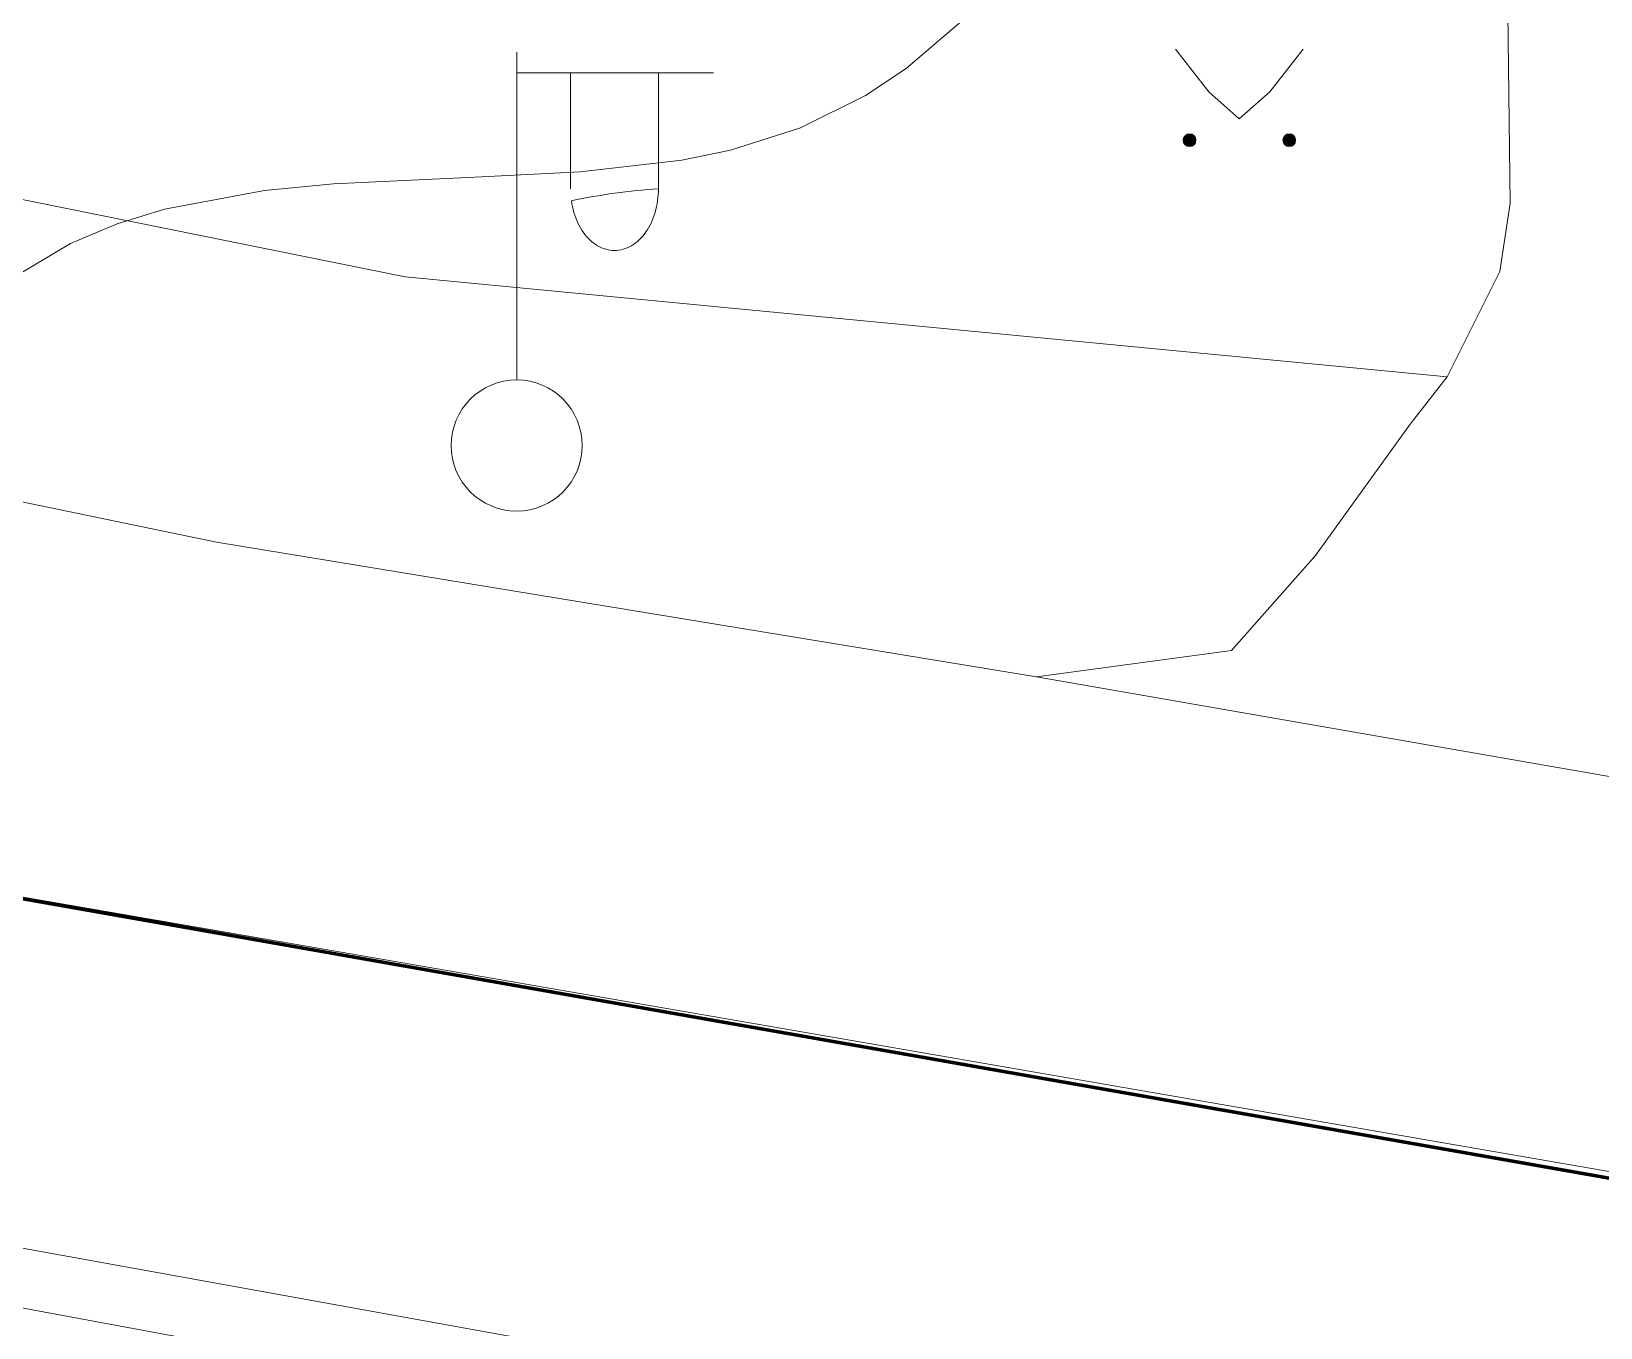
# Model space of a CAD drawing. Extents: x 1000 to 4000, y -5000 to -1000.
# Drawn here: x 1570.06 to 1594, y -4625.92 to -4606.14 of the extents above; entities that cross this region are included whole.
import ezdxf

# ---------------------------------------------------------------- set-up
doc = ezdxf.new("R2010")
doc.units = 0
doc.header["$MEASUREMENT"] = 0
for name, color, linetype in [('границы команд_1', 10, 'CONTINUOUS'), ('СЛОЙ_24', 7, 'CONTINUOUS'), ('СЛОЙ_3', 7, 'CONTINUOUS'), ('СЛОЙ_41', 7, 'CONTINUOUS'), ('СЛОЙ_44', 7, 'CONTINUOUS'), ('СЛОЙ_50', 7, 'CONTINUOUS'), ('СЛОЙ_51', 7, 'CONTINUOUS'), ('СЛОЙ_52', 7, 'CONTINUOUS')]:
    doc.layers.add(name, color=color, linetype=linetype)

msp = doc.modelspace()

# ---------------------------------------------------------------- linework, layer by layer
at = {"layer": 'границы команд_1', "color": 6, "lineweight": 100}
msp.add_lwpolyline([(1232.111, -4386.007), (1363.196, -4532.866), (1381.723, -4552.503), (1403.927, -4569.932), (1443.727, -4590.948), (1468.129, -4601.74), (1562.694, -4618.098), (1653.409, -4634.074), (1688.722, -4638.313), (1704.485, -4638.313), (1722.793, -4634.02), (1760.924, -4607.283), (1770.05, -4590.328), (1775.59, -4571.416), (1777.872, -4554.135), (1774.938, -4530.659), (1770.702, -4517.779), (1633.084, -4319.391), (1619.805, -4295.078), (1612.961, -4276.819), (1612.961, -4259.864)], dxfattribs=at)
at = {"layer": 'СЛОЙ_24', "color": 253, "linetype": 'Continuous', "lineweight": 0}
for points in [[(1592.619, -4608.759), (1592.577, -4605.437)], [(1565.409, -4607.795), (1575.764, -4609.883), (1591.656, -4611.409)], [(1591.656, -4611.409), (1592.459, -4609.803), (1592.619, -4608.759)], [(1559.014, -4611.061), (1572.884, -4613.935)], [(1585.395, -4615.985), (1588.365, -4615.584), (1589.649, -4614.138), (1591.094, -4612.131), (1591.656, -4611.409)], [(1572.884, -4613.935), (1585.395, -4615.985)], [(1520.457, -4618.497), (1520.981, -4617.537), (1522.14, -4616.667), (1523.768, -4616.556), (1544.202, -4620.057), (1585.706, -4627.557), (1601.358, -4630.546), (1637.879, -4637.326), (1671.334, -4643.445), (1676.496, -4643.885)]]:
    msp.add_lwpolyline(points, dxfattribs=at)
at = {"layer": 'СЛОЙ_3', "color": 253, "linetype": 'Continuous', "lineweight": 0}
for p, q in [((1577.463, -4611.458), (1577.463, -4606.458)), ((1577.463, -4609.458), (1577.463, -4606.458)), ((1577.463, -4606.772), (1580.463, -4606.772)), ((1578.284, -4608.54), (1578.284, -4606.772)), ((1579.626, -4608.54), (1579.626, -4606.772))]:
    msp.add_line(p, q, dxfattribs=at)
msp.add_lwpolyline([(1579.626, -4608.54, -0.035191), (1579.613, -4608.724, -0.036545), (1579.575, -4608.901, -0.03934), (1579.513, -4609.064, -0.0437), (1579.43, -4609.207, -0.049642), (1579.328, -4609.324, -0.056748), (1579.212, -4609.411, -0.0637), (1579.086, -4609.465, -0.068204), (1578.955, -4609.483, -0.068204), (1578.824, -4609.465, -0.0637), (1578.698, -4609.411, -0.056748), (1578.582, -4609.324, -0.049642), (1578.48, -4609.207, -0.0437), (1578.397, -4609.064, -0.03934), (1578.335, -4608.901, -0.036545), (1578.297, -4608.724, -0.035191)], format="xyb", close=True, dxfattribs=at)
msp.add_circle((1577.463, -4612.458), 1, dxfattribs=at)
at = {"layer": 'СЛОЙ_41', "color": 253, "linetype": 'Continuous', "lineweight": 0}
for p, q in [((1587.513, -4606.412), (1588.023, -4607.062)), ((1589.463, -4606.412), (1588.953, -4607.062)), ((1588.023, -4607.062), (1588.483, -4607.472)), ((1588.953, -4607.062), (1588.483, -4607.472))]:
    msp.add_line(p, q, dxfattribs=at)
for centre in [(1587.727, -4607.8), (1589.248, -4607.8)]:
    msp.add_circle(centre, 0.0976, dxfattribs=at)
for points in [[(1587.631, -4607.819), (1587.629, -4607.8), (1587.631, -4607.781)], [(1587.636, -4607.837), (1587.631, -4607.781), (1587.636, -4607.763)], [(1587.631, -4607.819), (1587.631, -4607.781), (1587.636, -4607.837)], [(1587.645, -4607.854), (1587.636, -4607.763), (1587.645, -4607.746)], [(1587.636, -4607.837), (1587.636, -4607.763), (1587.645, -4607.854)], [(1587.658, -4607.869), (1587.645, -4607.746), (1587.658, -4607.731)], [(1587.645, -4607.854), (1587.645, -4607.746), (1587.658, -4607.869)], [(1587.672, -4607.881), (1587.658, -4607.731), (1587.672, -4607.719)], [(1587.658, -4607.869), (1587.658, -4607.731), (1587.672, -4607.881)], [(1587.689, -4607.89), (1587.672, -4607.719), (1587.689, -4607.71)], [(1587.672, -4607.881), (1587.672, -4607.719), (1587.689, -4607.89)], [(1587.708, -4607.896), (1587.689, -4607.71), (1587.708, -4607.704)], [(1587.689, -4607.89), (1587.689, -4607.71), (1587.708, -4607.896)], [(1587.727, -4607.898), (1587.708, -4607.704), (1587.727, -4607.702)], [(1587.708, -4607.896), (1587.708, -4607.704), (1587.727, -4607.898)], [(1589.152, -4607.819), (1589.15, -4607.8), (1589.152, -4607.781)], [(1589.157, -4607.837), (1589.152, -4607.781), (1589.157, -4607.763)], [(1589.152, -4607.819), (1589.152, -4607.781), (1589.157, -4607.837)], [(1589.166, -4607.854), (1589.157, -4607.763), (1589.166, -4607.746)], [(1589.157, -4607.837), (1589.157, -4607.763), (1589.166, -4607.854)], [(1589.179, -4607.869), (1589.166, -4607.746), (1589.179, -4607.731)], [(1589.166, -4607.854), (1589.166, -4607.746), (1589.179, -4607.869)], [(1589.193, -4607.881), (1589.179, -4607.731), (1589.193, -4607.719)], [(1589.179, -4607.869), (1589.179, -4607.731), (1589.193, -4607.881)], [(1589.21, -4607.89), (1589.193, -4607.719), (1589.21, -4607.71)], [(1589.193, -4607.881), (1589.193, -4607.719), (1589.21, -4607.89)], [(1589.229, -4607.896), (1589.21, -4607.71), (1589.229, -4607.704)], [(1589.21, -4607.89), (1589.21, -4607.71), (1589.229, -4607.896)], [(1589.248, -4607.898), (1589.229, -4607.704), (1589.248, -4607.702)], [(1589.229, -4607.896), (1589.229, -4607.704), (1589.248, -4607.898)]]:
    msp.add_solid(points, dxfattribs=at)
at = {"layer": 'СЛОЙ_41', "color": 253, "linetype": 'Continuous', "lineweight": 0, "extrusion": (0, 0, -1)}
for points in [[(-1587.727, -4607.898), (-1587.727, -4607.702), (-1587.746, -4607.896)], [(-1587.746, -4607.896), (-1587.727, -4607.702), (-1587.746, -4607.704)], [(-1587.746, -4607.896), (-1587.746, -4607.704), (-1587.764, -4607.89)], [(-1587.764, -4607.89), (-1587.746, -4607.704), (-1587.764, -4607.71)], [(-1587.764, -4607.89), (-1587.764, -4607.71), (-1587.781, -4607.881)], [(-1587.781, -4607.881), (-1587.764, -4607.71), (-1587.781, -4607.719)], [(-1587.781, -4607.881), (-1587.781, -4607.719), (-1587.796, -4607.869)], [(-1587.796, -4607.869), (-1587.781, -4607.719), (-1587.796, -4607.731)], [(-1587.796, -4607.869), (-1587.796, -4607.731), (-1587.808, -4607.854)], [(-1587.808, -4607.854), (-1587.796, -4607.731), (-1587.808, -4607.746)], [(-1587.808, -4607.854), (-1587.808, -4607.746), (-1587.817, -4607.837)], [(-1587.817, -4607.837), (-1587.808, -4607.746), (-1587.817, -4607.763)], [(-1587.817, -4607.837), (-1587.817, -4607.763), (-1587.822, -4607.819)], [(-1587.822, -4607.819), (-1587.817, -4607.763), (-1587.822, -4607.781)], [(-1587.822, -4607.819), (-1587.822, -4607.781), (-1587.824, -4607.8)], [(-1589.248, -4607.898), (-1589.248, -4607.702), (-1589.267, -4607.896)], [(-1589.267, -4607.896), (-1589.248, -4607.702), (-1589.267, -4607.704)], [(-1589.267, -4607.896), (-1589.267, -4607.704), (-1589.285, -4607.89)], [(-1589.285, -4607.89), (-1589.267, -4607.704), (-1589.285, -4607.71)], [(-1589.285, -4607.89), (-1589.285, -4607.71), (-1589.302, -4607.881)], [(-1589.302, -4607.881), (-1589.285, -4607.71), (-1589.302, -4607.719)], [(-1589.302, -4607.881), (-1589.302, -4607.719), (-1589.317, -4607.869)], [(-1589.317, -4607.869), (-1589.302, -4607.719), (-1589.317, -4607.731)], [(-1589.317, -4607.869), (-1589.317, -4607.731), (-1589.329, -4607.854)], [(-1589.329, -4607.854), (-1589.317, -4607.731), (-1589.329, -4607.746)], [(-1589.329, -4607.854), (-1589.329, -4607.746), (-1589.338, -4607.837)], [(-1589.338, -4607.837), (-1589.329, -4607.746), (-1589.338, -4607.763)], [(-1589.338, -4607.837), (-1589.338, -4607.763), (-1589.343, -4607.819)], [(-1589.343, -4607.819), (-1589.338, -4607.763), (-1589.343, -4607.781)], [(-1589.343, -4607.819), (-1589.343, -4607.781), (-1589.345, -4607.8)]]:
    msp.add_solid(points, dxfattribs=at)
at = {"layer": 'СЛОЙ_44', "color": 253, "linetype": 'Continuous', "lineweight": 0}
msp.add_lwpolyline([(1162.403, -4320.077), (1355.822, -4535.298), (1369.279, -4549.63), (1385.631, -4563.789), (1401.119, -4574.755), (1423.19, -4587.647), (1440.939, -4596.026), (1459.313, -4602.927), (1475.014, -4607.516), (1490.914, -4610.997), (1672.366, -4644.567)], dxfattribs=at)
at = {"layer": 'СЛОЙ_50', "color": 253, "linetype": 'Continuous', "lineweight": 0}
msp.add_lwpolyline([(1594.054, -4591.483), (1590.621, -4596.9), (1588.848, -4599.733), (1587.068, -4602.565), (1586.118, -4603.914), (1585.1, -4605.154), (1584.56, -4605.719), (1583.403, -4606.706), (1582.782, -4607.116), (1581.79, -4607.61), (1580.727, -4607.95), (1579.982, -4608.103), (1578.429, -4608.285), (1576.823, -4608.366), (1574.67, -4608.465), (1573.615, -4608.566), (1572.092, -4608.851), (1571.368, -4609.077), (1570.659, -4609.376), (1569.328, -4610.166), (1568.096, -4611.173), (1567.317, -4611.94), (1566.694, -4612.652)], dxfattribs=at)
at = {"layer": 'СЛОЙ_51', "color": 253, "linetype": 'Continuous', "lineweight": 0}
msp.add_lwpolyline([(1324.307, -4490.488), (1379.939, -4551.266), (1400.471, -4567.243), (1446.75, -4594.306), (1468.129, -4601.74), (1607.618, -4625.869), (1673.126, -4637.607), (1701.934, -4638.911), (1722.793, -4634.02), (1737.133, -4625.869), (1760.924, -4607.283), (1770.05, -4590.328), (1775.59, -4571.416), (1777.872, -4554.135), (1774.938, -4530.659), (1770.702, -4517.779), (1750.495, -4486.803), (1663.803, -4365.508), (1637.079, -4326.707), (1619.805, -4295.078), (1612.961, -4276.819), (1611.332, -4259.864)], dxfattribs=at)
at = {"layer": 'СЛОЙ_52', "color": 253, "linetype": 'Continuous', "lineweight": 0}
msp.add_line((1585.395, -4615.985), (1602.384, -4618.947), dxfattribs=at)

doc.saveas('drawing.dxf')
